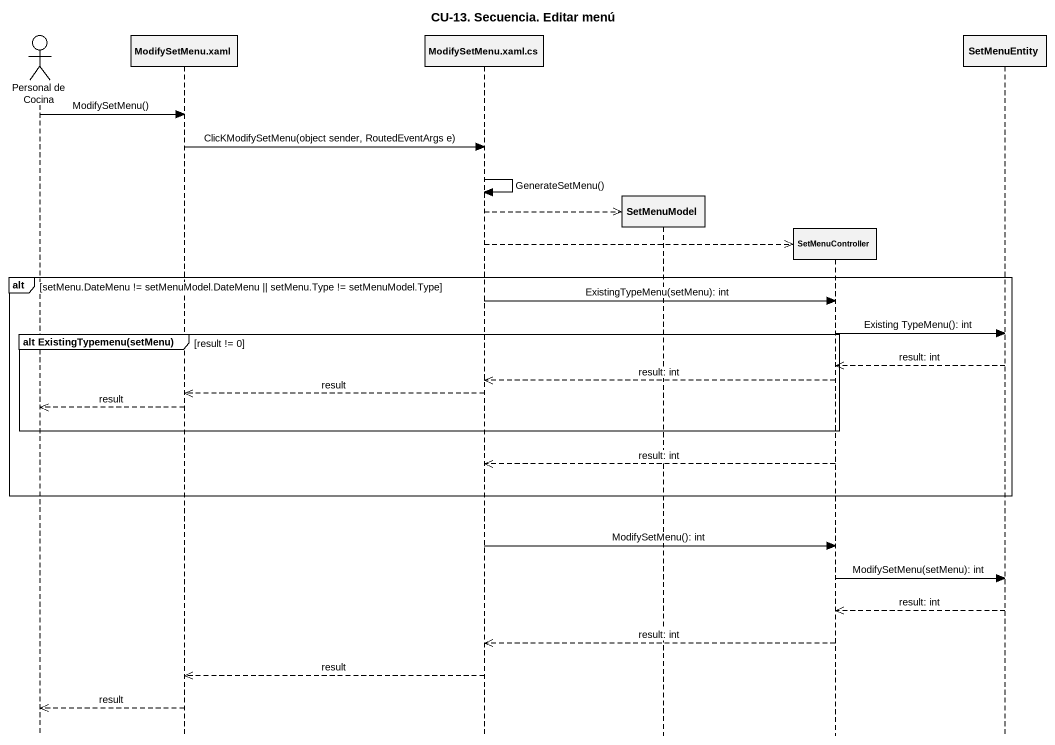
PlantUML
@startuml
title CU-13. Secuencia. Editar menú
hide footbox
actor "Personal de Cocina" as Personal_de_Cocina
participant "ModifySetMenu.xaml" as ModifySetMenu_xaml
participant "ModifySetMenu.xaml.cs" as ModifySetMenu_xaml_cs
participant SetMenuModel
participant SetMenuController
participant SetMenuEntity

Personal_de_Cocina -> ModifySetMenu_xaml : ModifySetMenu()
ModifySetMenu_xaml -> ModifySetMenu_xaml_cs : ClicKModifySetMenu(object sender, RoutedEventArgs e)
ModifySetMenu_xaml_cs -> ModifySetMenu_xaml_cs : GenerateSetMenu()
ModifySetMenu_xaml_cs -->> SetMenuModel **
ModifySetMenu_xaml_cs -->> SetMenuController **
alt setMenu.DateMenu != setMenuModel.DateMenu || setMenu.Type != setMenuModel.Type
  ModifySetMenu_xaml_cs -> SetMenuController : ExistingTypeMenu(setMenu): int
  SetMenuController -> SetMenuEntity : Existing TypeMenu(): int
  group alt ExistingTypemenu(setMenu) [result != 0]
    SetMenuEntity -->> SetMenuController : result: int
    SetMenuController -->> ModifySetMenu_xaml_cs : result: int
    ModifySetMenu_xaml_cs -->> ModifySetMenu_xaml : result
    ModifySetMenu_xaml -->> Personal_de_Cocina : result
  end
  SetMenuController -->> ModifySetMenu_xaml_cs : result: int
end
ModifySetMenu_xaml_cs -> SetMenuController : ModifySetMenu(): int
SetMenuController -> SetMenuEntity : ModifySetMenu(setMenu): int
SetMenuEntity -->> SetMenuController : result: int
SetMenuController -->> ModifySetMenu_xaml_cs : result: int
ModifySetMenu_xaml_cs -->> ModifySetMenu_xaml : result
ModifySetMenu_xaml -->> Personal_de_Cocina : result
@enduml
